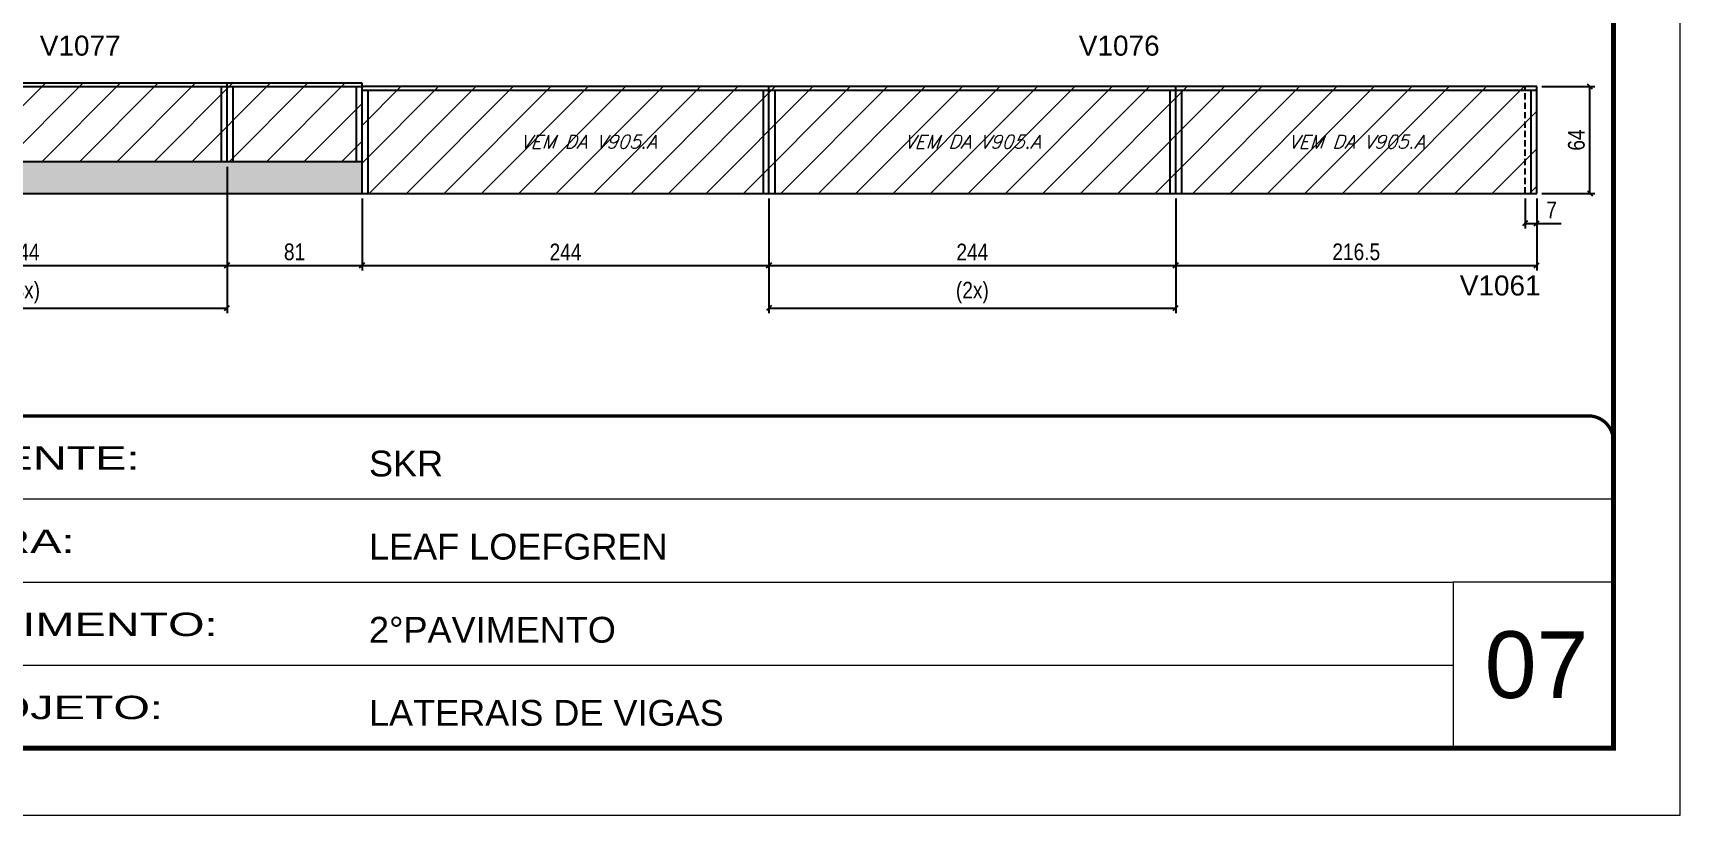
# Model space of a CAD drawing. Extents: x 3309 to 9563, y -2522 to 14608.
# Drawn here: x 6990 to 7978, y 12409 to 12878 of the extents above; entities that cross this region are included whole.
import ezdxf

# ---------------------------------------------------------------- set-up
doc = ezdxf.new("R2010")
doc.units = 0
for name, pattern in [('CONTINUO', [0]), ('DASHED', [0.75, 0.5, -0.25]), ('HIDDEN', [0.375, 0.25, -0.125])]:
    doc.linetypes.add(name, pattern=pattern)
for name, color, linetype in [('5', 5, 'Continuous'), ('COTA', 241, 'Continuous'), ('Painéis', 200, 'Continuous'), ('SARR_2.2x7', 40, 'Continuous'), ('SARR_3.5x7', 81, 'Continuous'), ('texto', 7, 'Continuous')]:
    doc.layers.add(name, color=color, linetype=linetype)
for name, color, linetype, lineweight in [('CARIMBO', 255, 'Continuous', 9), ('Folhas', 255, 'Continuous', 9), ('Hachura', 251, 'Continuous', 9), ('SARRAFO DE PRESSAO', 251, 'DASHED', 9)]:
    doc.layers.add(name, color=color, linetype=linetype, lineweight=lineweight)
doc.styles.add('ARIAL', font='arial.ttf')
doc.styles.add('COTA TECNICA', font='techl___.ttf', dxfattribs={"height": 10})
doc.styles.add('Romans', font='romans.shx')
doc.styles.get("Standard").update_dxf_attribs({"font": 'arial.ttf'})
doc.styles.add('Tecnologia', font='')
doc.styles.get('Tecnologia').set_extended_font_data('Forgotten Futurist')
doc.dimstyles.new('PAINEL', dxfattribs={"dimtxt": 10, "dimasz": 3, "dimexe": 3, "dimexo": 3, "dimgap": 3, "dimtad": 1, "dimdec": 1, "dimzin": 12, "dimdsep": 46, "dimtxsty": 'COTA TECNICA', "dimblk1": 'OBLIQUE', "dimblk2": 'OBLIQUE', "dimsah": 1, "dimcen": 0.9, "dimclrd": 4, "dimclre": 4, "dimclrt": 240, "dimadec": 1, "dimazin": 3, "dimtfac": 1, "dimtdec": 1, "dimtmove": 0, "dimatfit": 3, "dimfxl": 1, "dimtolj": 1, "dimtzin": 12, "dimarcsym": 0})

# ---------------------------------------------------------------- blocks, each defined once
blk = doc.blocks.new('9999999999')
at = {"color": 30, "linetype": 'CONTINUO'}
for p, q in [((98564.56, 34379.64), (99583.98, 34379.64)), ((98564.56, 34329.83), (99487.98, 34329.83)), ((99583.98, 34329.83), (99487.98, 34329.83)), ((99487.98, 34329.83), (99487.98, 34230.21)), ((98564.56, 34280.02), (99487.98, 34280.02))]:
    blk.add_line(p, q, dxfattribs=at)
at = {"color": 30, "linetype": 'CONTINUO', "const_width": 2}
blk.add_lwpolyline([(99583.98, 34230.21), (99583.98, 34414.45, 0.414214), (99568.98, 34429.45), (98228.98, 34429.45, 0.414214), (98213.98, 34414.45), (98213.98, 34245.21, 0.414214), (98228.98, 34230.21), (99583.98, 34230.21)], format="xyb", dxfattribs=at)
at = {"layer": 'Folhas'}
blk.add_lwpolyline([(98138.98, 34190.21), (99623.98, 34190.21), (99623.98, 35240.21), (98138.98, 35240.21)], close=True, dxfattribs=at)
at = {"layer": 'Folhas', "color": 30, "const_width": 3}
blk.add_lwpolyline([(98213.98, 34230.21), (99583.98, 34230.21), (99583.98, 35200.21), (98213.98, 35200.21)], close=True, dxfattribs=at)
at = {"color": 7, "linetype": 'Continuous', "ltscale": 5, "style": 'ARIAL'}
for s, height, p in [('SKR', 15.483, (98837.68, 34393.13)), ('LEAF LOEFGREN', 15.4829, (98837.68, 34343.32)), ('2°PAVIMENTO', 15.4829, (98837.68, 34293.51)), ('LATERAIS DE VIGAS', 15.4829, (98837.68, 34243.7))]:
    blk.add_text(s, height=height, dxfattribs=at).set_placement(p)
at = {"layer": 'Folhas', "color": 7, "style": 'Tecnologia', "width": 1.5}
for s, p in [('CLIENTE:', (98573.65, 34397.17)), ('OBRA:', (98573.65, 34347.31)), ('PAVIMENTO:', (98573.65, 34297.5)), ('PROJETO:', (98573.65, 34247.69))]:
    blk.add_text(s, height=14, dxfattribs=at).set_placement(p)
blk = doc.blocks.new('_Oblique')
at = {"color": 0, "linetype": 'ByBlock', "lineweight": -2}
blk.add_line((-0.5, -0.5), (0.5, 0.5), dxfattribs=at)
blk = doc.blocks.new('*D87')
at = {"layer": 'COTA', "color": 4, "lineweight": -2, "transparency": 16777216}
for p, q in [((6862.43, 12797.87), (6862.43, 12735.69)), ((7106.43, 12797.87), (7106.43, 12735.69)), ((6862.43, 12738.69), (7106.43, 12738.69))]:
    blk.add_line(p, q, dxfattribs=at)
at = {"layer": 'Defpoints', "color": 0, "transparency": 16777216}
for p in [(6862.43, 12800.87, 0), (7106.43, 12800.87, 0), (7106.43, 12738.69)]:
    blk.add_point(p, dxfattribs=at)
at = {"layer": 'COTA', "color": 4, "lineweight": -2, "transparency": 16777216, "xscale": 3, "yscale": 3, "zscale": 3, "rotation": 180}
blk.add_blockref('_Oblique', (6862.43, 12738.69), dxfattribs=at)
at = {"layer": 'COTA', "color": 4, "lineweight": -2, "transparency": 16777216, "xscale": 3, "yscale": 3, "zscale": 3}
blk.add_blockref('_Oblique', (7106.43, 12738.69), dxfattribs=at)
at = {"layer": 'COTA', "color": 240, "transparency": 16777216, "insert": (6984.43, 12746.76), "char_height": 10, "attachment_point": 5, "style": 'COTA TECNICA'}
blk.add_mtext('\\A1;244', dxfattribs=at)
blk = doc.blocks.new('*D89')
at = {"layer": 'COTA', "color": 4, "lineweight": -2, "transparency": 16777216}
for p, q in [((7106.43, 12797.87), (7106.43, 12735.69)), ((7187.43, 12778.87), (7187.43, 12735.69)), ((7106.43, 12738.69), (7187.43, 12738.69))]:
    blk.add_line(p, q, dxfattribs=at)
at = {"layer": 'Defpoints', "color": 0, "transparency": 16777216}
for p in [(7106.43, 12800.87, 0), (7187.43, 12781.87), (7187.43, 12738.69)]:
    blk.add_point(p, dxfattribs=at)
at = {"layer": 'COTA', "color": 4, "lineweight": -2, "transparency": 16777216, "xscale": 3, "yscale": 3, "zscale": 3, "rotation": 180}
blk.add_blockref('_Oblique', (7106.43, 12738.69), dxfattribs=at)
at = {"layer": 'COTA', "color": 4, "lineweight": -2, "transparency": 16777216, "xscale": 3, "yscale": 3, "zscale": 3}
blk.add_blockref('_Oblique', (7187.43, 12738.69), dxfattribs=at)
at = {"layer": 'COTA', "color": 240, "transparency": 16777216, "insert": (7146.93, 12746.78), "char_height": 10, "attachment_point": 5, "style": 'COTA TECNICA'}
blk.add_mtext('\\A1;81', dxfattribs=at)
blk = doc.blocks.new('*D90')
at = {"layer": 'COTA', "color": 4, "lineweight": -2, "transparency": 16777216}
for p, q in [((6862.43, 12797.87), (6862.43, 12710.18)), ((7106.43, 12797.87), (7106.43, 12710.18)), ((6862.43, 12713.18), (7106.43, 12713.18))]:
    blk.add_line(p, q, dxfattribs=at)
at = {"layer": 'Defpoints', "color": 0, "transparency": 16777216}
for p in [(6862.43, 12800.87, 0), (7106.43, 12800.87, 0), (7106.43, 12713.18)]:
    blk.add_point(p, dxfattribs=at)
at = {"layer": 'COTA', "color": 4, "lineweight": -2, "transparency": 16777216, "xscale": 3, "yscale": 3, "zscale": 3, "rotation": 180}
blk.add_blockref('_Oblique', (6862.43, 12713.18), dxfattribs=at)
at = {"layer": 'COTA', "color": 4, "lineweight": -2, "transparency": 16777216, "xscale": 3, "yscale": 3, "zscale": 3}
blk.add_blockref('_Oblique', (7106.43, 12713.18), dxfattribs=at)
at = {"layer": 'COTA', "color": 240, "transparency": 16777216, "insert": (6984.43, 12722.4), "char_height": 10, "attachment_point": 5, "style": 'COTA TECNICA'}
blk.add_mtext('\\A1;(3x)', dxfattribs=at)
blk = doc.blocks.new('*D91')
at = {"layer": 'COTA', "color": 4, "lineweight": -2, "transparency": 16777216}
for p, q in [((7187.43, 12778.87), (7187.43, 12735.69)), ((7431.43, 12778.87), (7431.43, 12735.69)), ((7187.43, 12738.69), (7431.43, 12738.69))]:
    blk.add_line(p, q, dxfattribs=at)
at = {"layer": 'Defpoints', "color": 0, "transparency": 16777216}
for p in [(7187.43, 12781.87, 0), (7431.43, 12781.87, 0), (7431.43, 12738.69)]:
    blk.add_point(p, dxfattribs=at)
at = {"layer": 'COTA', "color": 4, "lineweight": -2, "transparency": 16777216, "xscale": 3, "yscale": 3, "zscale": 3, "rotation": 180}
blk.add_blockref('_Oblique', (7187.43, 12738.69), dxfattribs=at)
at = {"layer": 'COTA', "color": 4, "lineweight": -2, "transparency": 16777216, "xscale": 3, "yscale": 3, "zscale": 3}
blk.add_blockref('_Oblique', (7431.43, 12738.69), dxfattribs=at)
at = {"layer": 'COTA', "color": 240, "transparency": 16777216, "insert": (7309.43, 12746.76), "char_height": 10, "attachment_point": 5, "style": 'COTA TECNICA'}
blk.add_mtext('\\A1;244', dxfattribs=at)
blk = doc.blocks.new('*D92')
at = {"layer": 'COTA', "color": 4, "lineweight": -2, "transparency": 16777216}
for p, q in [((7431.43, 12778.87), (7431.43, 12735.69)), ((7675.43, 12778.87), (7675.43, 12735.69)), ((7431.43, 12738.69), (7675.43, 12738.69))]:
    blk.add_line(p, q, dxfattribs=at)
at = {"layer": 'Defpoints', "color": 0, "transparency": 16777216}
for p in [(7431.43, 12781.87), (7675.43, 12781.87, 0), (7675.43, 12738.69)]:
    blk.add_point(p, dxfattribs=at)
at = {"layer": 'COTA', "color": 4, "lineweight": -2, "transparency": 16777216, "xscale": 3, "yscale": 3, "zscale": 3, "rotation": 180}
blk.add_blockref('_Oblique', (7431.43, 12738.69), dxfattribs=at)
at = {"layer": 'COTA', "color": 4, "lineweight": -2, "transparency": 16777216, "xscale": 3, "yscale": 3, "zscale": 3}
blk.add_blockref('_Oblique', (7675.43, 12738.69), dxfattribs=at)
at = {"layer": 'COTA', "color": 240, "transparency": 16777216, "insert": (7553.43, 12746.76), "char_height": 10, "attachment_point": 5, "style": 'COTA TECNICA'}
blk.add_mtext('\\A1;244', dxfattribs=at)
blk = doc.blocks.new('*D93')
at = {"layer": 'COTA', "color": 4, "lineweight": -2, "transparency": 16777216}
for p, q in [((7675.43, 12778.87), (7675.43, 12735.69)), ((7891.93, 12778.87), (7891.93, 12735.69)), ((7675.43, 12738.69), (7891.93, 12738.69))]:
    blk.add_line(p, q, dxfattribs=at)
at = {"layer": 'Defpoints', "color": 0, "transparency": 16777216}
for p in [(7675.43, 12781.87, 0), (7891.93, 12781.87, 0), (7891.93, 12738.69)]:
    blk.add_point(p, dxfattribs=at)
at = {"layer": 'COTA', "color": 4, "lineweight": -2, "transparency": 16777216, "xscale": 3, "yscale": 3, "zscale": 3, "rotation": 180}
blk.add_blockref('_Oblique', (7675.43, 12738.69), dxfattribs=at)
at = {"layer": 'COTA', "color": 4, "lineweight": -2, "transparency": 16777216, "xscale": 3, "yscale": 3, "zscale": 3}
blk.add_blockref('_Oblique', (7891.93, 12738.69), dxfattribs=at)
at = {"layer": 'COTA', "color": 240, "transparency": 16777216, "insert": (7783.68, 12746.8), "char_height": 10, "attachment_point": 5, "style": 'COTA TECNICA'}
blk.add_mtext('\\A1;216.5', dxfattribs=at)
blk = doc.blocks.new('*D94')
at = {"layer": 'COTA', "color": 4, "lineweight": -2, "transparency": 16777216}
for p, q in [((7431.43, 12778.87), (7431.43, 12710.18)), ((7675.43, 12778.87), (7675.43, 12710.18)), ((7431.43, 12713.18), (7675.43, 12713.18))]:
    blk.add_line(p, q, dxfattribs=at)
at = {"layer": 'Defpoints', "color": 0, "transparency": 16777216}
for p in [(7431.43, 12781.87, 0), (7675.43, 12781.87, 0), (7675.43, 12713.18)]:
    blk.add_point(p, dxfattribs=at)
at = {"layer": 'COTA', "color": 4, "lineweight": -2, "transparency": 16777216, "xscale": 3, "yscale": 3, "zscale": 3, "rotation": 180}
blk.add_blockref('_Oblique', (7431.43, 12713.18), dxfattribs=at)
at = {"layer": 'COTA', "color": 4, "lineweight": -2, "transparency": 16777216, "xscale": 3, "yscale": 3, "zscale": 3}
blk.add_blockref('_Oblique', (7675.43, 12713.18), dxfattribs=at)
at = {"layer": 'COTA', "color": 240, "transparency": 16777216, "insert": (7553.43, 12722.4), "char_height": 10, "attachment_point": 5, "style": 'COTA TECNICA'}
blk.add_mtext('\\A1;(2x)', dxfattribs=at)
blk = doc.blocks.new('*D95')
at = {"layer": 'COTA', "color": 4, "lineweight": -2, "transparency": 16777216}
for p, q in [((7884.93, 12778.87), (7884.93, 12760.87)), ((7891.93, 12778.87), (7891.93, 12760.87)), ((7884.93, 12763.87), (7891.93, 12763.87)), ((7891.93, 12763.87), (7906.66, 12763.87))]:
    blk.add_line(p, q, dxfattribs=at)
at = {"layer": 'Defpoints', "color": 0, "transparency": 16777216}
for p in [(7884.93, 12781.87, 0), (7891.93, 12781.87, 0), (7891.93, 12763.87)]:
    blk.add_point(p, dxfattribs=at)
at = {"layer": 'COTA', "color": 4, "lineweight": -2, "transparency": 16777216, "xscale": 3, "yscale": 3, "zscale": 3, "rotation": 180}
blk.add_blockref('_Oblique', (7884.93, 12763.87), dxfattribs=at)
at = {"layer": 'COTA', "color": 4, "lineweight": -2, "transparency": 16777216, "xscale": 3, "yscale": 3, "zscale": 3}
blk.add_blockref('_Oblique', (7891.93, 12763.87), dxfattribs=at)
at = {"layer": 'COTA', "color": 240, "transparency": 16777216, "insert": (7900.8, 12771.94), "char_height": 10, "attachment_point": 5, "style": 'COTA TECNICA'}
blk.add_mtext('\\A1;7', dxfattribs=at)
blk = doc.blocks.new('*D96')
at = {"layer": 'COTA', "color": 4, "lineweight": -2, "transparency": 16777216}
for p, q in [((7894.93, 12845.87), (7926.84, 12845.87)), ((7923.84, 12781.87), (7923.84, 12845.87)), ((7894.93, 12781.87), (7926.84, 12781.87))]:
    blk.add_line(p, q, dxfattribs=at)
at = {"layer": 'Defpoints', "color": 0, "transparency": 16777216}
for p in [(7891.93, 12845.87, 0), (7923.84, 12845.87), (7891.93, 12781.87, 0)]:
    blk.add_point(p, dxfattribs=at)
at = {"layer": 'COTA', "color": 4, "lineweight": -2, "transparency": 16777216, "xscale": 3, "yscale": 3, "zscale": 3}
for p, rotation in [((7923.84, 12845.87), 90), ((7923.84, 12781.87), 270)]:
    blk.add_blockref('_Oblique', p, dxfattribs=dict(at, rotation=rotation))
at = {"layer": 'COTA', "color": 240, "transparency": 16777216, "insert": (7915.74, 12813.87), "char_height": 10, "attachment_point": 5, "rotation": 90, "style": 'COTA TECNICA'}
blk.add_mtext('\\A1;64', dxfattribs=at)

msp = doc.modelspace()

# ---------------------------------------------------------------- hatches: boundary and pattern name
at = {"layer": 'COTA'}
h = msp.add_hatch(dxfattribs=at)
h.set_pattern_fill('AR-CONC', color=256, scale=0.03)
h.set_pattern_definition([(50, (1209.7407, 19.3275), (5.46554, -0.4781726), [0.5715, -6.2865]), (355, (1209.741, 19.3275), (-1.0573026, 5.7317054), [0.4572, -5.0292175]), (100.451445, (1210.196, 19.2876), (4.4082374, 5.2535326), [0.4857003, -5.3427073]), (46.1842, (1209.741, 20.8515), (8.1323712, -1.2612698), [0.85725, -9.42975]), (96.63556, (1210.4184, 20.746), (7.122124, 7.4227837), [0.7285507, -8.014068]), (351.18415, (1209.741, 20.8515), (7.122124, 7.4227837), [0.685799, -7.543792]), (21, (1210.5027, 20.4705), (4.5484317, -3.067956), [0.5715, -6.2865]), (326, (1210.503, 20.4705), (1.8540609, 5.525639), [0.4572, -5.0292]), (71.451445, (1210.882, 20.215), (6.4024926, 2.457683), [0.4857003, -5.3426981]), (37.5, (1209.7407, 19.3275), (0.0926581, 2.53665117), [0, -4.96824, 0, -5.1054, 0, -5.04825]), (7.5, (1209.7407, 19.3275), (2.0045899, 3.00541724), [0, -2.91084, 0, -4.85394, 0, -1.92405]), (327.5, (1208.0415, 19.3275), (4.06771786, -0.17186232), [0, -1.905, 0, -5.9436, 0, -7.8867]), (317.5, (1207.2795, 19.3275), (4.4438754, 0.7627947), [0, -2.4765, 0, -3.94716, 0, -5.6007])])
h.paths.add_polyline_path([(7187.43, 12781.87), (7187.43, 12800.87), (6618.43, 12800.87), (6618.43, 12781.87)])
at = {"layer": 'Hachura'}
h = msp.add_hatch(dxfattribs=at)
h.set_pattern_fill('ANSI31', color=256, scale=5)
h.set_pattern_definition([(45, (-13.168, 0), (-11.22532, 11.22532), [])])
h.paths.add_polyline_path([(6862.43, 12847.87), (6618.43, 12847.87), (6618.43, 12800.87), (6862.43, 12800.87)])
h.paths.add_polyline_path([(7106.43, 12847.87), (6862.43, 12847.87), (6862.43, 12800.87), (7106.43, 12800.87)])
h.paths.add_polyline_path([(7187.43, 12847.87), (7106.43, 12847.87), (7106.43, 12800.87), (7187.43, 12800.87)])
h = msp.add_hatch(dxfattribs=at)
h.set_pattern_fill('ANSI31', color=256, scale=5)
h.paths.add_polyline_path([(7431.43, 12781.87), (7431.43, 12845.87), (7187.43, 12845.87), (7187.43, 12781.87)])
h.paths.add_polyline_path([(7431.43, 12845.87), (7431.43, 12781.87), (7675.43, 12781.87), (7675.43, 12845.87)])
h.paths.add_polyline_path([(7675.43, 12845.87), (7675.43, 12781.87), (7891.93, 12781.87), (7891.93, 12845.87)])

# ---------------------------------------------------------------- linework, layer by layer
at = {"layer": 'COTA'}
msp.add_line((6618.43, 12781.87, 0), (7187.43, 12781.87, 0), dxfattribs=at)
at = {"layer": 'Painéis', "linetype": 'ByBlock'}
for p, q in [((7187.43, 12847.87, 0), (6618.43, 12847.87, 0)), ((7106.43, 12800.87, 0), (7106.43, 12847.87, 0)), ((7187.43, 12781.87, 0), (7187.43, 12847.87, 0)), ((7891.93, 12845.87, 0), (7187.43, 12845.87, 0)), ((7431.43, 12781.87, 0), (7431.43, 12845.87, 0)), ((7675.43, 12781.87, 0), (7675.43, 12845.87, 0)), ((7891.93, 12781.87, 0), (7891.93, 12845.87, 0)), ((7187.43, 12800.87, 0), (6618.43, 12800.87, 0)), ((7187.43, 12781.87, 0), (7891.93, 12781.87, 0))]:
    msp.add_line(p, q, dxfattribs=at)
at = {"layer": 'SARR_2.2x7', "linetype": 'Continuous'}
for p, q in [((7106.43, 12845.67, 0), (6862.43, 12845.67, 0)), ((7187.43, 12845.67, 0), (7106.43, 12845.67, 0)), ((7187.43, 12843.67, 0), (7431.43, 12843.67, 0)), ((7431.43, 12843.67, 0), (7675.43, 12843.67, 0)), ((7675.43, 12843.67, 0), (7891.93, 12843.67, 0))]:
    msp.add_line(p, q, dxfattribs=at)
at = {"layer": 'SARR_2.2x7', "linetype": 'HIDDEN', "ltscale": 15}
msp.add_line((7884.93, 12781.87, 0), (7884.93, 12845.87, 0), dxfattribs=at)
at = {"layer": 'SARR_3.5x7'}
for p, q in [((7102.93, 12845.67, 0), (7102.93, 12800.87, 0)), ((7109.93, 12845.67, 0), (7109.93, 12800.87, 0)), ((7183.93, 12845.67, 0), (7183.93, 12800.87, 0)), ((7190.93, 12843.67, 0), (7190.93, 12781.87, 0)), ((7427.93, 12843.67, 0), (7427.93, 12781.87, 0)), ((7434.93, 12843.67, 0), (7434.93, 12781.87, 0)), ((7671.93, 12843.67, 0), (7671.93, 12781.87, 0)), ((7678.93, 12843.67, 0), (7678.93, 12781.87, 0)), ((7888.43, 12843.67, 0), (7888.43, 12781.87, 0))]:
    msp.add_line(p, q, dxfattribs=at)

# ---------------------------------------------------------------- block references
at = {"layer": 'SARRAFO DE PRESSAO', "color": 6, "linetype": 'ByBlock'}
msp.add_blockref('9999999999', (-91646.11, -21780.92), dxfattribs=at)

# ---------------------------------------------------------------- texts
at = {"layer": '5', "linetype": 'Continuous'}
for s, p in [('V1077', (6994.14, 12864.44, 0)), ('V1076', (7617.29, 12864.44, 0)), ('V1061', (7845.77, 12720.68, 0))]:
    msp.add_text(s, height=12, rotation=0.00004, dxfattribs=at).set_placement(p)
at = {"layer": 'CARIMBO', "style": 'ARIAL'}
msp.add_text('07', height=40, dxfattribs=at).set_placement((7860.73, 12479.43))
at = {"layer": 'texto', "color": 2, "char_height": 8, "attachment_point": 5, "style": 'Romans'}
for insert in [(7323.18, 12812.87, 0), (7553.43, 12812.87, 0), (7783.68, 12812.87, 0)]:
    msp.add_mtext('{\\Q19;\\C256;VEM DA V905.A}', dxfattribs=dict(at, insert=insert))

# ---------------------------------------------------------------- dimensions: what is measured, and where the dimension line sits
at = {"layer": 'COTA'}
dim = msp.add_linear_dim(base=(7923.84, 12845.87), p1=(7891.93, 12781.87, 0), p2=(7891.93, 12845.87, 0), angle=90, dimstyle='PAINEL', dxfattribs=at)
dim.commit()
dim.dimension.update_dxf_attribs({"geometry": '*D96', "text_midpoint": (7915.74, 12813.87)})
for base, p1, p2, picture, middle in [((7106.43, 12738.69, 0), (6862.43, 12800.87, 0), (7106.43, 12800.87, 0), '*D87', (6984.43, 12746.76, 0)), ((7187.43, 12738.69, 0), (7106.43, 12800.87, 0), (7187.43, 12781.87, 0), '*D89', (7146.93, 12746.78, 0)), ((7431.43, 12738.69), (7187.43, 12781.87, 0), (7431.43, 12781.87, 0), '*D91', (7309.43, 12746.76)), ((7675.43, 12738.69), (7431.43, 12781.87), (7675.43, 12781.87, 0), '*D92', (7553.43, 12746.76)), ((7891.93, 12763.87), (7884.93, 12781.87, 0), (7891.93, 12781.87, 0), '*D95', (7900.8, 12771.94))]:
    dim = msp.add_linear_dim(base=base, p1=p1, p2=p2, dimstyle='PAINEL', dxfattribs=at)
    dim.commit()
    dim.dimension.update_dxf_attribs({"geometry": picture, "text_midpoint": middle})
for base, p1, p2, text, picture, middle in [((7106.43, 12713.18, 0), (6862.43, 12800.87, 0), (7106.43, 12800.87, 0), '(3x)', '*D90', (6984.43, 12722.4, 0)), ((7675.43, 12713.18), (7431.43, 12781.87, 0), (7675.43, 12781.87, 0), '(2x)', '*D94', (7553.43, 12722.4))]:
    dim = msp.add_linear_dim(base=base, p1=p1, p2=p2, text=text, dimstyle='PAINEL', dxfattribs=at)
    dim.commit()
    dim.dimension.update_dxf_attribs({"geometry": picture, "text_midpoint": middle})
dim = msp.add_linear_dim(base=(7891.93, 12738.69), p1=(7675.43, 12781.87, 0), p2=(7891.93, 12781.87, 0), dimstyle='PAINEL', override={"dimtmove": 1}, dxfattribs=at)
dim.commit()
dim.dimension.update_dxf_attribs({"geometry": '*D93', "text_midpoint": (7783.68, 12746.8)})

doc.saveas('drawing.dxf')
